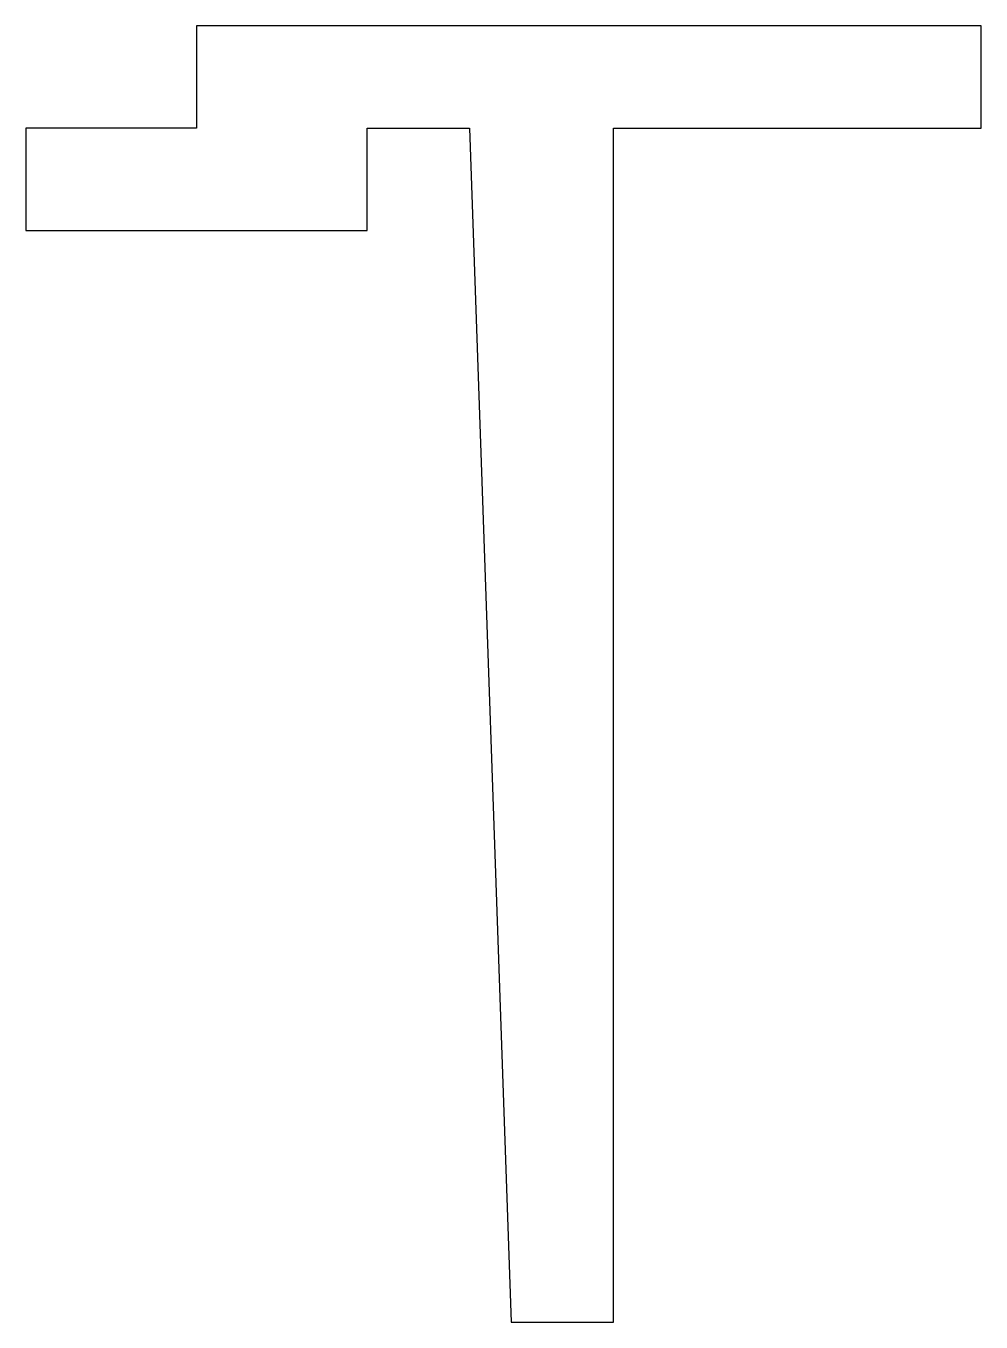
# Model space of a CAD drawing. Extents: x 387.5 to 415.5, y -68.4 to -30.4.
import ezdxf

# ---------------------------------------------------------------- set-up
doc = ezdxf.new("R2010")
doc.units = 0
doc.layers.add('ANA', color=220, linetype='CONTINUOUS')

msp = doc.modelspace()

# ---------------------------------------------------------------- linework, layer by layer
at = {"layer": 'ANA', "color": 0, "linetype": 'BYBLOCK'}
msp.add_lwpolyline([(392.495, -33.391), (387.495, -33.391), (387.495, -36.391), (397.495, -36.391), (397.495, -33.391), (400.495, -33.391), (401.718, -68.391), (404.718, -68.391), (404.718, -33.391), (415.495, -33.391), (415.495, -30.391), (392.495, -30.391)], close=True, dxfattribs=at)

doc.saveas('drawing.dxf')
